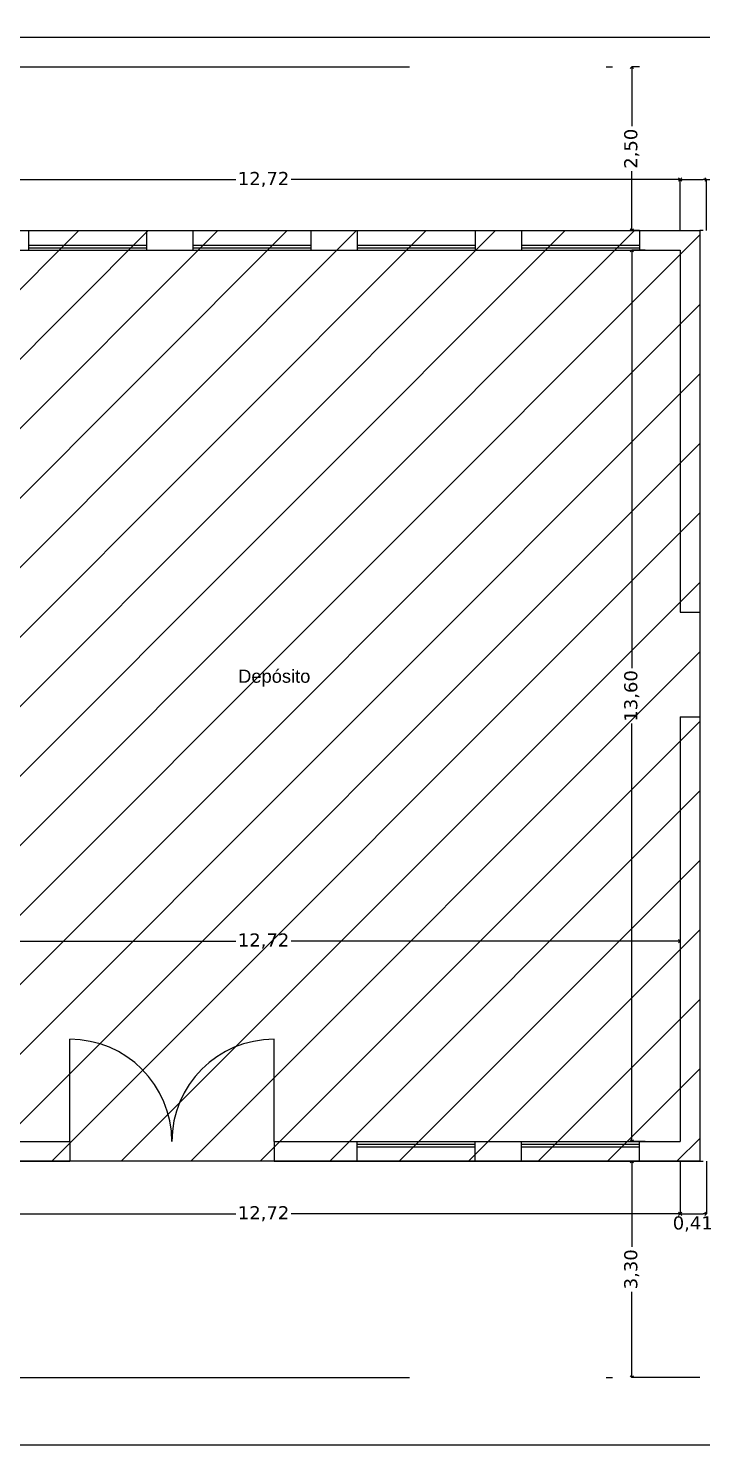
# Model space of a CAD drawing. Header units: inches. Extents: x 17 to 643, y -49 to 16.
# Drawn here: x 36.15 to 46.43, y -7.2 to 14.55 of the extents above; entities that cross this region are included whole.
import ezdxf

# ---------------------------------------------------------------- set-up
doc = ezdxf.new("R2010")
doc.units = ezdxf.units.IN
doc.header["$MEASUREMENT"] = 0
doc.linetypes.add('ACAD_ISO04W100', pattern=[30, 24, -3, 0, -3])
doc.layers.get('Defpoints').update_dxf_attribs({"color": 4})
for name, color, linetype in [('Capa1', 8, 'Continuous'), ('Capa2', 252, 'Continuous'), ('EXISTENTE', 251, 'Continuous'), ('LINEA AUXIL.', 251, 'Continuous')]:
    doc.layers.add(name, color=color, linetype=linetype)
doc.layers.add('Capa4', color=5, linetype='Continuous', plot=False)
doc.styles.add('cloacal', font='verdana.ttf')
doc.styles.get("Standard").update_dxf_attribs({"font": 'arial.ttf'})
doc.dimstyles.new('cotas-1', dxfattribs={"dimtxt": 0.2, "dimasz": 0.05, "dimexe": 0, "dimexo": 0, "dimgap": 0.05, "dimtad": 0, "dimzin": 1, "dimtxsty": 'cloacal', "dimblk": 'OPEN90', "dimcen": 0.05, "dimclrd": 256, "dimclre": 256, "dimclrt": 256, "dimadec": 0, "dimazin": 0, "dimtfac": 1, "dimtmove": 0, "dimatfit": 3, "dimldrblk": 'OPEN90', "dimfxl": 1, "dimfrac": 2, "dimlwd": -1, "dimarcsym": 0})

# ---------------------------------------------------------------- blocks, each defined once
blk = doc.blocks.new('_Open90')
at = {"color": 0, "linetype": 'ByBlock', "lineweight": -2}
for p, q in [((0, 0), (-1, 0)), ((-0.5, 0.5), (0, 0)), ((0, 0), (-0.5, -0.5))]:
    blk.add_line(p, q, dxfattribs=at)
blk = doc.blocks.new('*D12')
at = {"layer": 'Defpoints', "color": 0, "transparency": 16777216}
for p in [(93.168, 14.415), (17.968, 13.961), (93.168, 13.961)]:
    blk.add_point(p, dxfattribs=at)
at = {"layer": 'LINEA AUXIL.', "lineweight": -2, "transparency": 16777216}
for p, q in [((17.968, 13.961), (17.968, 14.415)), ((93.168, 13.961), (93.168, 14.415))]:
    blk.add_line(p, q, dxfattribs=at)
at = {"layer": 'LINEA AUXIL.', "transparency": 16777216}
for p, q in [((18.018, 14.415), (55.138, 14.415)), ((93.118, 14.415), (55.999, 14.415))]:
    blk.add_line(p, q, dxfattribs=at)
at = {"layer": 'LINEA AUXIL.', "transparency": 16777216, "xscale": 0.05, "yscale": 0.05, "zscale": 0.05, "rotation": 180}
blk.add_blockref('_Open90', (17.968, 14.415), dxfattribs=at)
at = {"layer": 'LINEA AUXIL.', "transparency": 16777216, "xscale": 0.05, "yscale": 0.05, "zscale": 0.05}
blk.add_blockref('_Open90', (93.168, 14.415), dxfattribs=at)
at = {"layer": 'LINEA AUXIL.', "transparency": 16777216, "insert": (55.568, 14.415), "char_height": 0.2, "attachment_point": 5, "style": 'cloacal'}
blk.add_mtext('75,20', dxfattribs=at)
blk = doc.blocks.new('*D13')
at = {"layer": 'Defpoints', "color": 0, "transparency": 16777216}
for p in [(17.968, -6.039), (93.168, -6.039), (93.168, -7.069)]:
    blk.add_point(p, dxfattribs=at)
at = {"layer": 'LINEA AUXIL.', "lineweight": -2, "transparency": 16777216}
for p, q in [((17.968, -6.039), (17.968, -7.069)), ((93.168, -6.039), (93.168, -7.069))]:
    blk.add_line(p, q, dxfattribs=at)
at = {"layer": 'LINEA AUXIL.', "transparency": 16777216}
for p, q in [((18.018, -7.069), (55.138, -7.069)), ((93.118, -7.069), (55.999, -7.069))]:
    blk.add_line(p, q, dxfattribs=at)
at = {"layer": 'LINEA AUXIL.', "transparency": 16777216, "xscale": 0.05, "yscale": 0.05, "zscale": 0.05, "rotation": 180}
blk.add_blockref('_Open90', (17.968, -7.069), dxfattribs=at)
at = {"layer": 'LINEA AUXIL.', "transparency": 16777216, "xscale": 0.05, "yscale": 0.05, "zscale": 0.05}
blk.add_blockref('_Open90', (93.168, -7.069), dxfattribs=at)
at = {"layer": 'LINEA AUXIL.', "transparency": 16777216, "insert": (55.568, -7.069), "char_height": 0.2, "attachment_point": 5, "style": 'cloacal'}
blk.add_mtext('75,20', dxfattribs=at)
blk = doc.blocks.new('*D17')
at = {"layer": 'Defpoints', "color": 0, "transparency": 16777216}
for p in [(33.378, -2.739), (46.098, -2.739), (46.098, -3.542)]:
    blk.add_point(p, dxfattribs=at)
at = {"layer": 'LINEA AUXIL.', "lineweight": -2, "transparency": 16777216}
for p, q in [((33.378, -2.739), (33.378, -3.542)), ((46.098, -2.739), (46.098, -3.542))]:
    blk.add_line(p, q, dxfattribs=at)
at = {"layer": 'LINEA AUXIL.', "transparency": 16777216}
for p, q in [((33.428, -3.542), (39.316, -3.542)), ((46.048, -3.542), (40.16, -3.542))]:
    blk.add_line(p, q, dxfattribs=at)
at = {"layer": 'LINEA AUXIL.', "transparency": 16777216, "xscale": 0.05, "yscale": 0.05, "zscale": 0.05, "rotation": 180}
blk.add_blockref('_Open90', (33.378, -3.542), dxfattribs=at)
at = {"layer": 'LINEA AUXIL.', "transparency": 16777216, "xscale": 0.05, "yscale": 0.05, "zscale": 0.05}
blk.add_blockref('_Open90', (46.098, -3.542), dxfattribs=at)
at = {"layer": 'LINEA AUXIL.', "transparency": 16777216, "insert": (39.738, -3.542), "char_height": 0.2, "attachment_point": 5, "style": 'cloacal'}
blk.add_mtext('12,72', dxfattribs=at)
blk = doc.blocks.new('*D27')
at = {"layer": 'Defpoints', "color": 0, "transparency": 16777216}
for p in [(33.378, 12.241), (33.378, 11.461), (46.098, 11.461)]:
    blk.add_point(p, dxfattribs=at)
at = {"layer": 'LINEA AUXIL.', "lineweight": -2, "transparency": 16777216}
for p, q in [((33.378, 11.461), (33.378, 12.241)), ((46.098, 11.461), (46.098, 12.241))]:
    blk.add_line(p, q, dxfattribs=at)
at = {"layer": 'LINEA AUXIL.', "transparency": 16777216}
for p, q in [((33.428, 12.241), (39.316, 12.241)), ((46.048, 12.241), (40.16, 12.241))]:
    blk.add_line(p, q, dxfattribs=at)
at = {"layer": 'LINEA AUXIL.', "transparency": 16777216, "xscale": 0.05, "yscale": 0.05, "zscale": 0.05, "rotation": 180}
blk.add_blockref('_Open90', (33.378, 12.241), dxfattribs=at)
at = {"layer": 'LINEA AUXIL.', "transparency": 16777216, "xscale": 0.05, "yscale": 0.05, "zscale": 0.05}
blk.add_blockref('_Open90', (46.098, 12.241), dxfattribs=at)
at = {"layer": 'LINEA AUXIL.', "transparency": 16777216, "insert": (39.738, 12.241), "char_height": 0.2, "attachment_point": 5, "style": 'cloacal'}
blk.add_mtext('12,72', dxfattribs=at)
blk = doc.blocks.new('*D54')
at = {"layer": 'Defpoints', "color": 0, "transparency": 16777216}
for p in [(45.361, 11.161), (45.564, 11.161), (45.564, -2.439)]:
    blk.add_point(p, dxfattribs=at)
at = {"layer": 'LINEA AUXIL.', "lineweight": -2, "transparency": 16777216}
for p, q in [((45.564, 11.161), (45.361, 11.161)), ((45.564, -2.439), (45.361, -2.439))]:
    blk.add_line(p, q, dxfattribs=at)
at = {"layer": 'LINEA AUXIL.', "transparency": 16777216}
for p, q in [((45.361, 11.111), (45.361, 4.783)), ((45.361, -2.389), (45.361, 3.939))]:
    blk.add_line(p, q, dxfattribs=at)
at = {"layer": 'LINEA AUXIL.', "transparency": 16777216, "xscale": 0.05, "yscale": 0.05, "zscale": 0.05}
for p, rotation in [((45.361, 11.161), 90), ((45.361, -2.439), 270)]:
    blk.add_blockref('_Open90', p, dxfattribs=dict(at, rotation=rotation))
at = {"layer": 'LINEA AUXIL.', "transparency": 16777216, "insert": (45.361, 4.361), "char_height": 0.2, "attachment_point": 5, "rotation": 90, "style": 'cloacal'}
blk.add_mtext('13,60', dxfattribs=at)
blk = doc.blocks.new('*D56')
at = {"layer": 'Defpoints', "color": 0, "transparency": 16777216}
for p in [(46.398, -2.739), (45.361, -6.039), (46.398, -6.039)]:
    blk.add_point(p, dxfattribs=at)
at = {"layer": 'LINEA AUXIL.', "lineweight": -2, "transparency": 16777216}
for p, q in [((46.398, -2.739), (45.361, -2.739)), ((46.398, -6.039), (45.361, -6.039))]:
    blk.add_line(p, q, dxfattribs=at)
at = {"layer": 'LINEA AUXIL.', "transparency": 16777216}
for p, q in [((45.361, -2.789), (45.361, -4.047)), ((45.361, -5.989), (45.361, -4.731))]:
    blk.add_line(p, q, dxfattribs=at)
at = {"layer": 'LINEA AUXIL.', "transparency": 16777216, "xscale": 0.05, "yscale": 0.05, "zscale": 0.05}
for p, rotation in [((45.361, -2.739), 90), ((45.361, -6.039), 270)]:
    blk.add_blockref('_Open90', p, dxfattribs=dict(at, rotation=rotation))
at = {"layer": 'LINEA AUXIL.', "transparency": 16777216, "insert": (45.361, -4.389), "char_height": 0.2, "attachment_point": 5, "rotation": 90, "style": 'cloacal'}
blk.add_mtext('3,30', dxfattribs=at)
blk = doc.blocks.new('*D57')
at = {"layer": 'Defpoints', "color": 0, "transparency": 16777216}
for p in [(45.361, 13.961), (45.478, 13.961), (45.478, 11.461)]:
    blk.add_point(p, dxfattribs=at)
at = {"layer": 'LINEA AUXIL.', "lineweight": -2, "transparency": 16777216}
for p, q in [((45.478, 13.961), (45.361, 13.961)), ((45.478, 11.461), (45.361, 11.461))]:
    blk.add_line(p, q, dxfattribs=at)
at = {"layer": 'LINEA AUXIL.', "transparency": 16777216}
for p, q in [((45.361, 13.911), (45.361, 13.054)), ((45.361, 11.511), (45.361, 12.369))]:
    blk.add_line(p, q, dxfattribs=at)
at = {"layer": 'LINEA AUXIL.', "transparency": 16777216, "xscale": 0.05, "yscale": 0.05, "zscale": 0.05}
for p, rotation in [((45.361, 13.961), 90), ((45.361, 11.461), 270)]:
    blk.add_blockref('_Open90', p, dxfattribs=dict(at, rotation=rotation))
at = {"layer": 'LINEA AUXIL.', "transparency": 16777216, "insert": (45.361, 12.711), "char_height": 0.2, "attachment_point": 5, "rotation": 90, "style": 'cloacal'}
blk.add_mtext('2,50', dxfattribs=at)
blk = doc.blocks.new('*D122')
at = {"layer": 'Defpoints', "color": 0, "transparency": 16777216}
for p in [(46.098, -2.739), (46.503, -2.739), (46.503, -3.542)]:
    blk.add_point(p, dxfattribs=at)
at = {"layer": 'LINEA AUXIL.', "lineweight": -2, "transparency": 16777216}
for p, q in [((46.098, -2.739), (46.098, -3.542)), ((46.503, -2.739), (46.503, -3.542))]:
    blk.add_line(p, q, dxfattribs=at)
at = {"layer": 'LINEA AUXIL.', "transparency": 16777216}
blk.add_line((46.148, -3.542), (46.453, -3.542), dxfattribs=at)
at = {"layer": 'LINEA AUXIL.', "transparency": 16777216, "xscale": 0.05, "yscale": 0.05, "zscale": 0.05, "rotation": 180}
blk.add_blockref('_Open90', (46.098, -3.542), dxfattribs=at)
at = {"layer": 'LINEA AUXIL.', "transparency": 16777216, "xscale": 0.05, "yscale": 0.05, "zscale": 0.05}
blk.add_blockref('_Open90', (46.503, -3.542), dxfattribs=at)
at = {"layer": 'LINEA AUXIL.', "transparency": 16777216, "insert": (46.292, -3.697), "char_height": 0.2, "attachment_point": 5, "style": 'cloacal'}
blk.add_mtext('0,41', dxfattribs=at)
blk = doc.blocks.new('*D135')
at = {"layer": 'Defpoints', "color": 0, "transparency": 16777216}
for p in [(46.503, 12.241), (46.098, 11.461), (46.503, 11.461)]:
    blk.add_point(p, dxfattribs=at)
at = {"layer": 'LINEA AUXIL.', "lineweight": -2, "transparency": 16777216}
for p, q in [((46.098, 11.461), (46.098, 12.241)), ((46.503, 11.461), (46.503, 12.241))]:
    blk.add_line(p, q, dxfattribs=at)
at = {"layer": 'LINEA AUXIL.', "transparency": 16777216}
for p, q in [((46.148, 12.241), (46.453, 12.241)), ((46.503, 12.241), (46.553, 12.241))]:
    blk.add_line(p, q, dxfattribs=at)
at = {"layer": 'LINEA AUXIL.', "transparency": 16777216, "xscale": 0.05, "yscale": 0.05, "zscale": 0.05, "rotation": 180}
blk.add_blockref('_Open90', (46.098, 12.241), dxfattribs=at)
at = {"layer": 'LINEA AUXIL.', "transparency": 16777216, "xscale": 0.05, "yscale": 0.05, "zscale": 0.05}
blk.add_blockref('_Open90', (46.503, 12.241), dxfattribs=at)
at = {"layer": 'LINEA AUXIL.', "transparency": 16777216, "insert": (46.892, 12.241), "char_height": 0.2, "attachment_point": 5, "style": 'cloacal'}
blk.add_mtext('0,41', dxfattribs=at)
blk = doc.blocks.new('*D144')
at = {"layer": 'Defpoints', "color": 0, "transparency": 16777216}
for p in [(33.378, 0.806), (46.098, 0.801), (46.098, 0.62)]:
    blk.add_point(p, dxfattribs=at)
at = {"layer": 'LINEA AUXIL.', "lineweight": -2, "transparency": 16777216}
for p, q in [((33.378, 0.806), (33.378, 0.62)), ((46.098, 0.801), (46.098, 0.62))]:
    blk.add_line(p, q, dxfattribs=at)
at = {"layer": 'LINEA AUXIL.', "transparency": 16777216}
for p, q in [((33.428, 0.62), (39.316, 0.62)), ((46.048, 0.62), (40.16, 0.62))]:
    blk.add_line(p, q, dxfattribs=at)
at = {"layer": 'LINEA AUXIL.', "transparency": 16777216, "xscale": 0.05, "yscale": 0.05, "zscale": 0.05, "rotation": 180}
blk.add_blockref('_Open90', (33.378, 0.62), dxfattribs=at)
at = {"layer": 'LINEA AUXIL.', "transparency": 16777216, "xscale": 0.05, "yscale": 0.05, "zscale": 0.05}
blk.add_blockref('_Open90', (46.098, 0.62), dxfattribs=at)
at = {"layer": 'LINEA AUXIL.', "transparency": 16777216, "insert": (39.738, 0.62), "char_height": 0.2, "attachment_point": 5, "style": 'cloacal'}
blk.add_mtext('12,72', dxfattribs=at)

msp = doc.modelspace()

# ---------------------------------------------------------------- hatches: boundary and pattern name
at = {"layer": 'EXISTENTE'}
h = msp.add_hatch(dxfattribs=at)
h.set_pattern_fill('ANSI31', color=256, scale=6)
h.paths.add_polyline_path([(20.968, 11.461), (46.398, 11.461), (46.398, -2.739), (20.968, -2.739)])
h.paths.add_polyline_path([(57.058, 11.461), (76.858, 11.461), (76.858, 1.261), (57.058, 1.261)])

# ---------------------------------------------------------------- linework, layer by layer
for p, q in [((35.438, 11.461), (36.148, 11.461)), ((35.438, 11.461), (36.148, 11.461)), ((36.148, 11.461), (36.148, 11.161)), ((37.948, 11.461), (38.658, 11.461)), ((37.948, 11.461), (37.948, 11.161)), ((37.948, 11.461), (38.658, 11.461)), ((38.658, 11.461), (38.658, 11.161)), ((40.458, 11.461), (40.458, 11.161)), ((40.458, 11.461), (41.168, 11.461)), ((41.168, 11.461), (41.168, 11.161)), ((42.968, 11.461), (42.968, 11.161)), ((42.968, 11.461), (43.678, 11.461)), ((43.678, 11.461), (43.678, 11.161)), ((45.478, 11.461), (45.478, 11.161)), ((45.478, 11.461), (46.398, 11.461)), ((46.398, 11.461), (46.398, 5.641)), ((35.438, 11.161), (36.148, 11.161)), ((37.948, 11.161), (38.658, 11.161)), ((37.948, 11.161), (38.658, 11.161)), ((40.458, 11.161), (41.168, 11.161)), ((42.968, 11.161), (43.678, 11.161)), ((45.478, 11.161), (46.098, 11.161)), ((46.098, 11.161), (46.098, 5.641)), ((46.098, 5.641), (46.398, 5.641)), ((46.098, 4.041), (46.398, 4.041)), ((46.098, 4.041), (46.098, -2.439)), ((46.398, 4.041), (46.398, -2.739)), ((35.478, -2.439), (36.778, -2.439)), ((36.778, -2.439), (36.778, -2.739)), ((39.898, -2.439), (39.898, -2.739)), ((39.898, -2.439), (41.168, -2.439)), ((41.168, -2.739), (41.168, -2.439)), ((42.968, -2.739), (42.968, -2.439)), ((42.968, -2.439), (43.678, -2.439)), ((43.678, -2.739), (43.678, -2.439)), ((45.478, -2.439), (46.098, -2.439)), ((45.478, -2.739), (45.478, -2.439)), ((35.478, -2.739), (36.778, -2.739)), ((39.898, -2.739), (41.168, -2.739)), ((42.968, -2.739), (43.678, -2.739)), ((45.478, -2.739), (46.398, -2.739))]:
    msp.add_line(p, q)
at = {"layer": 'Capa1', "linetype": 'ACAD_ISO04W100'}
for p, q in [((17.968, 13.961), (93.168, 13.961)), ((17.968, -6.039), (93.168, -6.039))]:
    msp.add_line(p, q, dxfattribs=at)
at = {"layer": 'Capa2'}
for p, q in [((36.148, 11.461), (37.948, 11.461)), ((38.658, 11.461), (40.458, 11.461)), ((41.168, 11.461), (42.968, 11.461)), ((43.678, 11.461), (45.478, 11.461)), ((46.453, 11.461), (46.398, 11.461)), ((36.148, 11.241), (37.948, 11.241)), ((36.148, 11.201), (37.948, 11.201)), ((36.148, 11.161), (37.948, 11.161)), ((38.658, 11.241), (40.458, 11.241)), ((38.658, 11.201), (40.458, 11.201)), ((38.658, 11.161), (40.458, 11.161)), ((41.168, 11.241), (42.968, 11.241)), ((41.168, 11.201), (42.968, 11.201)), ((41.168, 11.161), (42.968, 11.161)), ((43.678, 11.241), (45.478, 11.241)), ((43.678, 11.201), (45.478, 11.201)), ((43.678, 11.161), (45.478, 11.161)), ((36.778, -2.439), (36.778, -0.879)), ((39.898, -2.439), (39.898, -0.879)), ((41.168, -2.439), (42.968, -2.439)), ((41.168, -2.479), (42.968, -2.479)), ((41.168, -2.519), (42.968, -2.519)), ((43.678, -2.439), (45.478, -2.439)), ((43.678, -2.479), (45.478, -2.479)), ((43.678, -2.519), (45.478, -2.519)), ((41.168, -2.739), (42.968, -2.739)), ((43.678, -2.739), (45.478, -2.739)), ((46.398, -2.739), (46.453, -2.739))]:
    msp.add_line(p, q, dxfattribs=at)
for centre, start, end in [((36.778, -2.439), 0, 90), ((39.898, -2.439), 90, 180)]:
    msp.add_arc(centre, 1.56, start, end, dxfattribs=at)
at = {"layer": 'Capa4'}
msp.add_lwpolyline([(20.968, 11.461), (46.398, 11.461), (46.398, -2.739), (20.968, -2.739)], close=True, dxfattribs=at)
at = {"layer": 'Defpoints'}
msp.add_lwpolyline([(20.968, 11.461), (46.398, 11.461), (46.398, -2.739), (20.968, -2.739), (20.968, 11.461)], close=True, dxfattribs=at)

# ---------------------------------------------------------------- texts
at = {"insert": (39.35, 4.762), "char_height": 0.2, "attachment_point": 1}
msp.add_mtext_dynamic_manual_height_columns('Depósito', width=0.91491, gutter_width=1, heights=[0], dxfattribs=at)

# ---------------------------------------------------------------- dimensions: what is measured, and where the dimension line sits
at = {"layer": 'LINEA AUXIL.'}
for base, p1, p2, picture, middle in [((93.168, 14.415), (17.968, 13.961), (93.168, 13.961), '*D12', (55.568, 14.415)), ((33.378, 12.241), (46.098, 11.461), (33.378, 11.461), '*D27', (39.738, 12.241)), ((46.503298408, 12.240854815), (46.098298408, 11.461149804), (46.503298408, 11.461149804), '*D135', (46.891814191, 12.240854815)), ((46.098, 0.62), (33.378, 0.806), (46.098, 0.801), '*D144', (39.738, 0.62)), ((46.098, -3.542), (33.378, -2.739), (46.098, -2.739), '*D17', (39.738, -3.542)), ((93.168, -7.069), (17.968, -6.039), (93.168, -6.039), '*D13', (55.568, -7.069))]:
    dim = msp.add_linear_dim(base=base, p1=p1, p2=p2, dimstyle='cotas-1', dxfattribs=at)
    dim.commit()
    dim.dimension.update_dxf_attribs({"geometry": picture, "text_midpoint": middle})
for base, p1, p2, picture, middle in [((45.361, 13.961), (45.478, 11.461), (45.478, 13.961), '*D57', (45.361, 12.711)), ((45.361, 11.161), (45.564, -2.439), (45.564, 11.161), '*D54', (45.361, 4.361)), ((45.361, -6.039), (46.398, -2.739), (46.398, -6.039), '*D56', (45.361, -4.389))]:
    dim = msp.add_linear_dim(base=base, p1=p1, p2=p2, angle=90, dimstyle='cotas-1', dxfattribs=at)
    dim.commit()
    dim.dimension.update_dxf_attribs({"geometry": picture, "text_midpoint": middle})
dim = msp.add_linear_dim(base=(46.503298408, -3.5423239), p1=(46.098298408, -2.738850196), p2=(46.503298408, -2.738850196), dimstyle='cotas-1', override={"dimtmove": 2}, dxfattribs=at)
dim.commit()
dim.dimension.update_dxf_attribs({"geometry": '*D122', "text_midpoint": (46.292340669, -3.697256346), "dimtype": 160})

doc.saveas('drawing.dxf')
